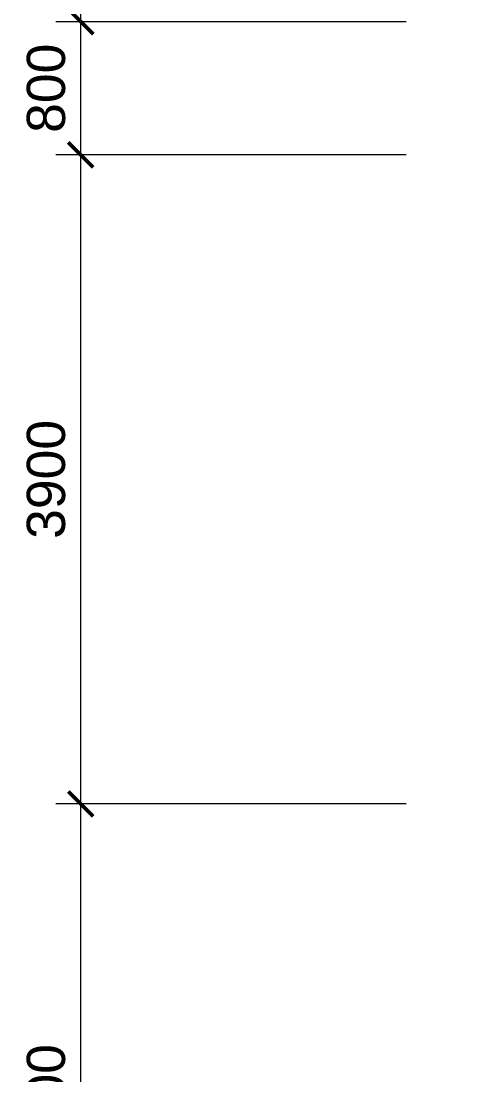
# Model space of a CAD drawing. Header units: millimetres. Extents: x 886808 to 1650903, y -1008069 to 230892.
# Drawn here: x 1012480 to 1015094, y -557378 to -551047 of the extents above; entities that cross this region are included whole.
import ezdxf

# ---------------------------------------------------------------- set-up
doc = ezdxf.new("R2010")
doc.units = ezdxf.units.MM
doc.layers.get('0').update_dxf_attribs({"lineweight": 0})
doc.layers.add('A_Dim', color=8, linetype='Continuous', lineweight=5)
doc.styles.add('TIÊU ĐỀ', font='arial.ttf', dxfattribs={"height": 230})
doc.dimstyles.new('1-100', dxfattribs={"dimtxt": 230, "dimasz": 150, "dimexe": 150, "dimexo": 300, "dimgap": 90, "dimtad": 1, "dimdec": 0, "dimrnd": 5, "dimzin": 0, "dimtxsty": 'TIÊU ĐỀ', "dimblk": 'ARCHTICK', "dimcen": 100, "dimdle": 120, "dimclrd": 256, "dimclre": 256, "dimclrt": 2, "dimadec": 0, "dimazin": 0, "dimtfac": 1, "dimtdec": 0, "dimtix": 1, "dimtmove": 1, "dimatfit": 3, "dimldrblk": 'OPEN30', "dimfxl": 900, "dimtolj": 1, "dimtzin": 0, "dimlwd": 13, "dimlwe": 13, "dimarcsym": 1})

# ---------------------------------------------------------------- blocks, each defined once
blk = doc.blocks.new('_ArchTick')
at = {"color": 0, "linetype": 'ByBlock', "const_width": 0.15}
blk.add_lwpolyline([(-0.5, -0.5), (0.5, 0.5)], dxfattribs=at)
blk = doc.blocks.new('*D752')
at = {"layer": 'A_Dim', "lineweight": 13, "transparency": 16777216}
for p, q in [((1012838.7, -559470.4), (1012838.7, -555630.4)), ((1014794, -555750.4), (1012688.7, -555750.4)), ((1014794, -559350.4), (1012688.7, -559350.4))]:
    blk.add_line(p, q, dxfattribs=at)
at = {"layer": 'Defpoints', "color": 0, "transparency": 16777216}
for p in [(1012838.7, -555750.4), (1015094, -555750.4), (1015094, -559350.4)]:
    blk.add_point(p, dxfattribs=at)
at = {"layer": 'A_Dim', "lineweight": 13, "transparency": 16777216, "xscale": 150, "yscale": 150, "zscale": 150}
for p, rotation in [((1012838.7, -555750.4), 90), ((1012838.7, -559350.4), 270)]:
    blk.add_blockref('_ArchTick', p, dxfattribs=dict(at, rotation=rotation))
at = {"layer": 'A_Dim', "color": 2, "transparency": 16777216, "insert": (1012631.2, -557550.4), "char_height": 230, "attachment_point": 5, "rotation": 90, "style": 'TIÊU ĐỀ'}
blk.add_mtext('\\A1;3600', dxfattribs=at)
blk = doc.blocks.new('_Open30')
at = {"color": 0, "linetype": 'ByBlock', "lineweight": -2}
for p, q in [((-1, 0.268), (0, 0)), ((0, 0), (-1, -0.268)), ((0, 0), (-1, 0))]:
    blk.add_line(p, q, dxfattribs=at)
blk = doc.blocks.new('*D753')
at = {"layer": 'A_Dim', "lineweight": 13, "transparency": 16777216}
for p, q in [((1012838.7, -555870.4), (1012838.7, -551730.4)), ((1014794, -551850.4), (1012688.7, -551850.4)), ((1014794, -555750.4), (1012688.7, -555750.4))]:
    blk.add_line(p, q, dxfattribs=at)
at = {"layer": 'Defpoints', "color": 0, "transparency": 16777216}
for p in [(1012838.7, -551850.4), (1015094, -551850.4), (1015094, -555750.4)]:
    blk.add_point(p, dxfattribs=at)
at = {"layer": 'A_Dim', "lineweight": 13, "transparency": 16777216, "xscale": 150, "yscale": 150, "zscale": 150}
for p, rotation in [((1012838.7, -551850.4), 90), ((1012838.7, -555750.4), 270)]:
    blk.add_blockref('_ArchTick', p, dxfattribs=dict(at, rotation=rotation))
at = {"layer": 'A_Dim', "color": 2, "transparency": 16777216, "insert": (1012631.2, -553800.4), "char_height": 230, "attachment_point": 5, "rotation": 90, "style": 'TIÊU ĐỀ'}
blk.add_mtext('\\A1;3900', dxfattribs=at)
blk = doc.blocks.new('*D754')
at = {"layer": 'A_Dim', "lineweight": 13, "transparency": 16777216}
for p, q in [((1012838.7, -551970.4), (1012838.7, -550930.4)), ((1014794, -551050.4), (1012688.7, -551050.4)), ((1014794, -551850.4), (1012688.7, -551850.4))]:
    blk.add_line(p, q, dxfattribs=at)
at = {"layer": 'Defpoints', "color": 0, "transparency": 16777216}
for p in [(1012838.7, -551050.4), (1015094, -551050.4), (1015094, -551850.4)]:
    blk.add_point(p, dxfattribs=at)
at = {"layer": 'A_Dim', "lineweight": 13, "transparency": 16777216, "xscale": 150, "yscale": 150, "zscale": 150}
for p, rotation in [((1012838.7, -551050.4), 90), ((1012838.7, -551850.4), 270)]:
    blk.add_blockref('_ArchTick', p, dxfattribs=dict(at, rotation=rotation))
at = {"layer": 'A_Dim', "color": 2, "transparency": 16777216, "insert": (1012631.2, -551450.4), "char_height": 230, "attachment_point": 5, "rotation": 90, "style": 'TIÊU ĐỀ'}
blk.add_mtext('\\A1;800', dxfattribs=at)
blk = doc.blocks.new('*D755')
at = {"layer": 'A_Dim', "lineweight": 13, "transparency": 16777216}
for p, q in [((1012838.7, -551170.4), (1012838.7, -549429.9)), ((1014794, -549549.9), (1012688.7, -549549.9)), ((1014794, -551050.4), (1012688.7, -551050.4))]:
    blk.add_line(p, q, dxfattribs=at)
at = {"layer": 'Defpoints', "color": 0, "transparency": 16777216}
for p in [(1012838.7, -549549.9), (1015094, -549549.9), (1015094, -551050.4)]:
    blk.add_point(p, dxfattribs=at)
at = {"layer": 'A_Dim', "lineweight": 13, "transparency": 16777216, "xscale": 150, "yscale": 150, "zscale": 150}
for p, rotation in [((1012838.7, -549549.9), 90), ((1012838.7, -551050.4), 270)]:
    blk.add_blockref('_ArchTick', p, dxfattribs=dict(at, rotation=rotation))
at = {"layer": 'A_Dim', "color": 2, "transparency": 16777216, "insert": (1012631.2, -550300.1), "char_height": 230, "attachment_point": 5, "rotation": 90, "style": 'TIÊU ĐỀ'}
blk.add_mtext('\\A1;1500', dxfattribs=at)

msp = doc.modelspace()

# ---------------------------------------------------------------- dimensions: what is measured, and where the dimension line sits
at = {"layer": 'A_Dim', "transparency": 33554636}
for base, p1, p2, picture, middle in [((1012838.6747, -549549.9037), (1015093.9849, -551050.3865), (1015093.9849, -549549.9037), '*D755', (1012631.2429, -550300.1451)), ((1012838.7, -551050.4), (1015094, -551850.4), (1015094, -551050.4), '*D754', (1012631.2, -551450.4)), ((1012838.7, -551850.4), (1015094, -555750.4), (1015094, -551850.4), '*D753', (1012631.2, -553800.4)), ((1012838.7, -555750.4), (1015094, -559350.4), (1015094, -555750.4), '*D752', (1012631.2, -557550.4))]:
    dim = msp.add_linear_dim(base=base, p1=p1, p2=p2, angle=90, dimstyle='1-100', override={"dimscale": 1}, dxfattribs=at)
    dim.commit()
    dim.dimension.update_dxf_attribs({"geometry": picture, "text_midpoint": middle})

doc.saveas('drawing.dxf')
